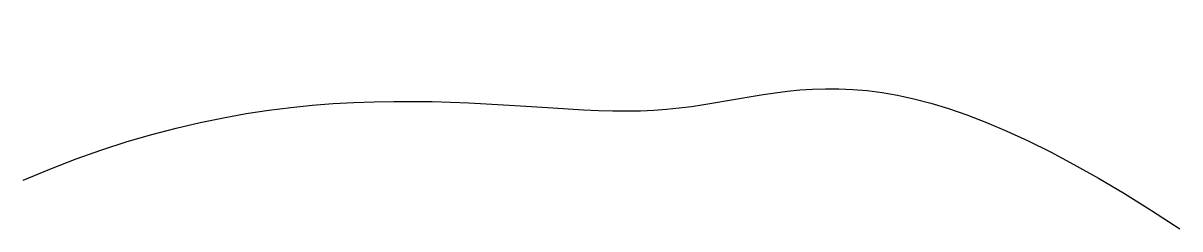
# Model space of a CAD drawing. Header units: metres. Extents: x 1.3 to 19, y 7.2 to 10.3.
import ezdxf

# ---------------------------------------------------------------- set-up
doc = ezdxf.new("R2010")
doc.units = ezdxf.units.M

msp = doc.modelspace()

# ---------------------------------------------------------------- linework, layer by layer
msp.add_open_spline([(1.322, 7.911), (5.724, 9.828), (11.946, 7.895), (14.274, 10.319), (19.024, 7.166)], degree=3)

doc.saveas('drawing.dxf')
